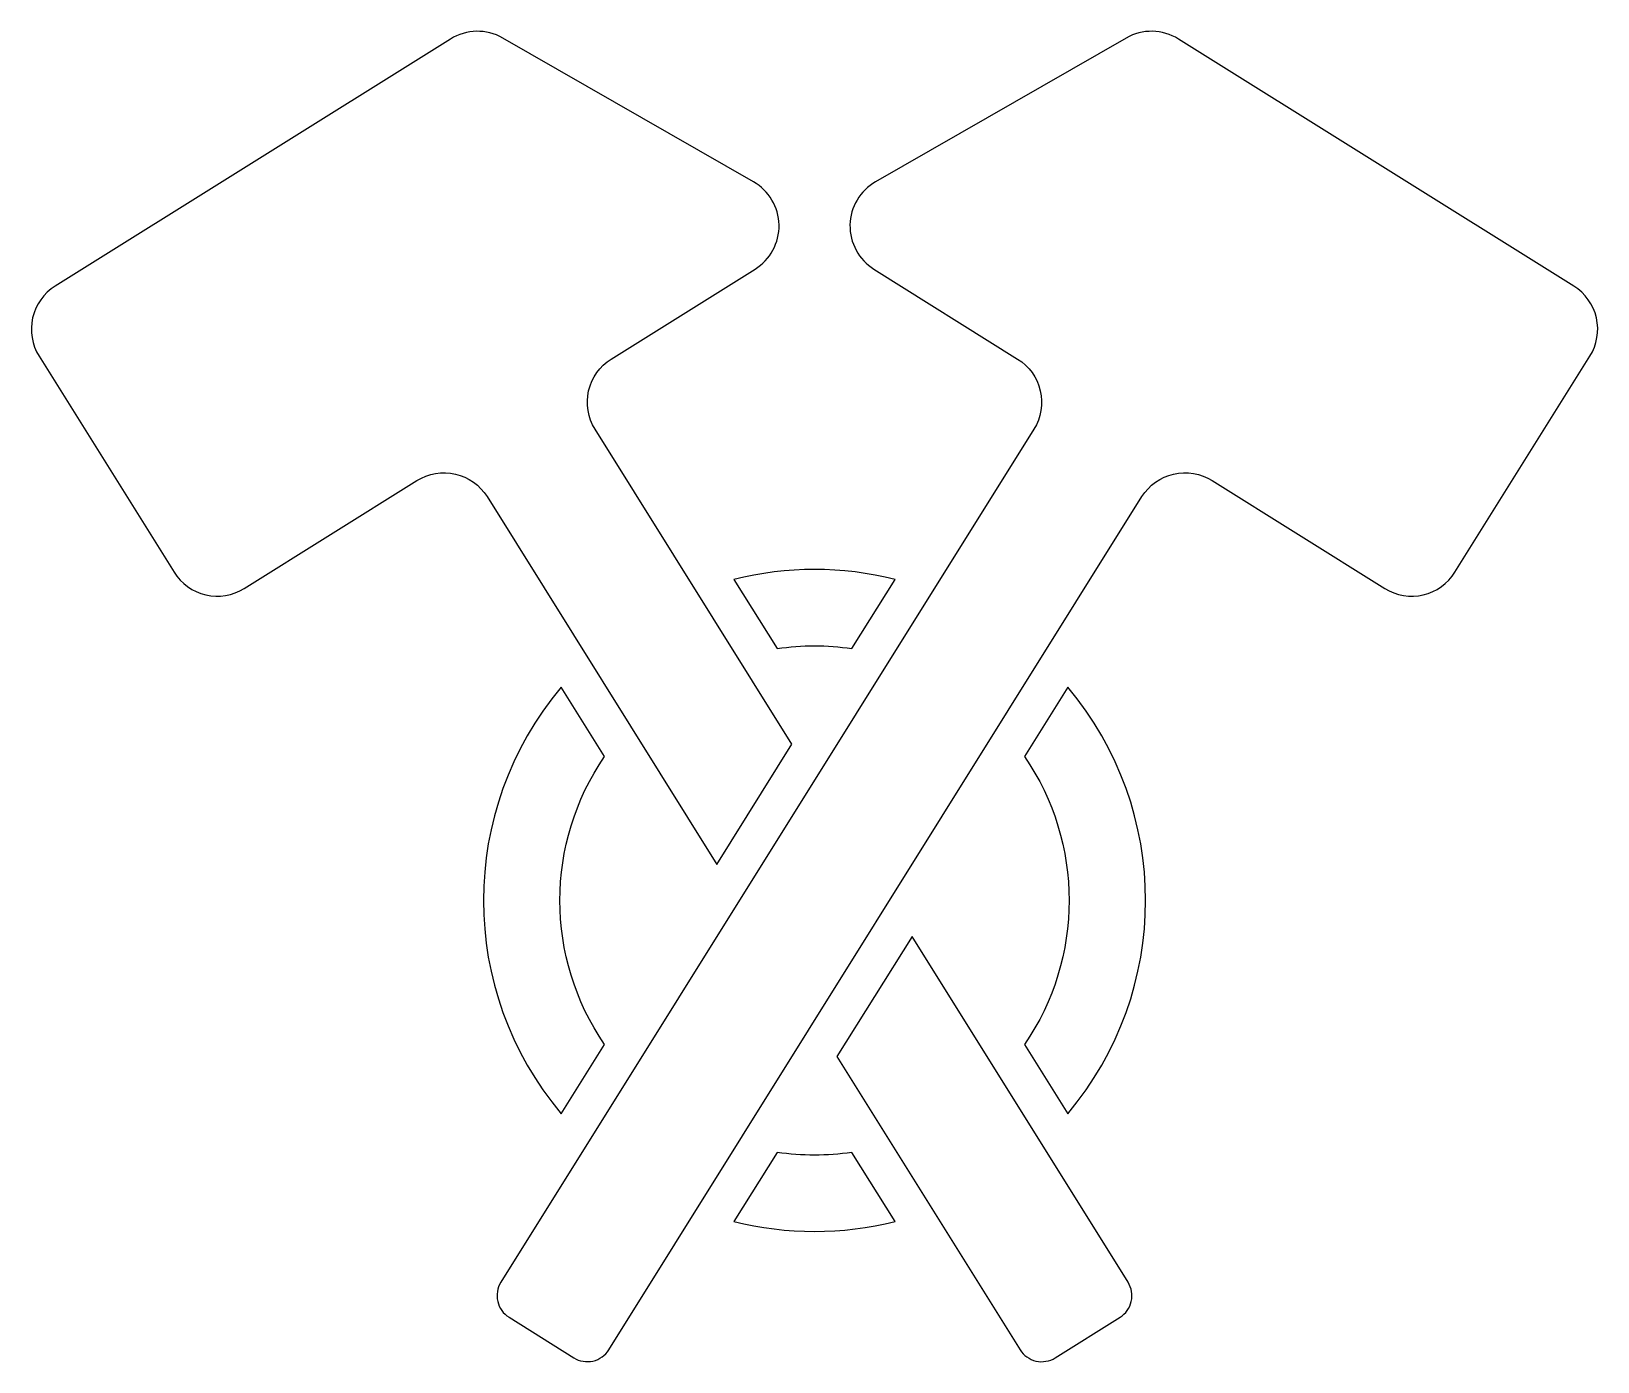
# Model space of a CAD drawing. Header units: millimetres. Extents: x -72 to 51, y -43 to 61.
import ezdxf

# ---------------------------------------------------------------- set-up
doc = ezdxf.new("R2010")
doc.units = ezdxf.units.MM

msp = doc.modelspace()

# ---------------------------------------------------------------- linework, layer by layer
for points in [[(-55.04, 17.39), (-41.47, 25.87, -0.414214), (-35.96, 24.6), (-17.91, -4.28), (-12.02, 5.15), (-27.48, 29.9, -0.414214), (-26.21, 35.41), (-14.91, 42.47, 0.566802), (-15.04, 49.33), (-34.73, 60.62, 0.276486), (-38.84, 60.54), (-69.88, 41.14, 0.414214), (-71.15, 35.63), (-60.55, 18.67, 0.414214)], [(-12.02, 5.15), (-27.48, 29.9, -0.414214), (-26.21, 35.41), (-14.91, 42.47, 0.566802), (-15.04, 49.33), (-34.73, 60.62, 0.276486), (-38.84, 60.54), (-69.88, 41.14, 0.414214), (-71.15, 35.63), (-60.55, 18.67, 0.414214), (-55.04, 17.39), (-41.47, 25.87, -0.414214), (-35.96, 24.6), (-17.91, -4.28)], [(-26.4, -42.4), (15.47, 24.6, -0.414214), (20.98, 25.87), (34.55, 17.39, 0.414214), (40.06, 18.67), (50.66, 35.63, 0.414214), (49.39, 41.14), (18.34, 60.54, 0.276486), (14.23, 60.62), (-5.45, 49.33, 0.566802), (-5.58, 42.47), (5.71, 35.41, -0.414214), (6.99, 29.9), (-34.88, -37.1, 0.414214), (-34.24, -39.85), (-29.15, -43.03, 0.414214)], [(-26.4, -42.4), (15.47, 24.6, -0.414214), (20.98, 25.87), (34.55, 17.39, 0.414214), (40.06, 18.67), (50.66, 35.63, 0.414214), (49.39, 41.14), (18.34, 60.54, 0.276486), (14.23, 60.62), (-5.45, 49.33, 0.566802), (-5.58, 42.47), (5.71, 35.41, -0.414214), (6.99, 29.9), (-34.88, -37.1, 0.414214), (-34.24, -39.85), (-29.15, -43.03, 0.414214)], [(-13.18, 12.67, -0.073627), (-7.32, 12.67), (-3.92, 18.1, 0.123491), (-16.57, 18.1)], [(-30.14, -23.86), (-26.74, -18.42, -0.30976), (-26.74, 4.19), (-30.14, 9.63, 0.364759)], [(9.65, 9.63), (6.25, 4.19, -0.30976), (6.25, -18.42), (9.65, -23.86, 0.364759)], [(14.38, -37.1), (-2.58, -9.95), (-8.48, -19.38), (5.9, -42.4, 0.414214), (8.66, -43.03), (13.75, -39.85, 0.414214)], [(-13.18, -26.9), (-16.57, -32.33, 0.123491), (-3.92, -32.33), (-7.32, -26.9, -0.073627)]]:
    msp.add_lwpolyline(points, format="xyb", close=True)

doc.saveas('drawing.dxf')
